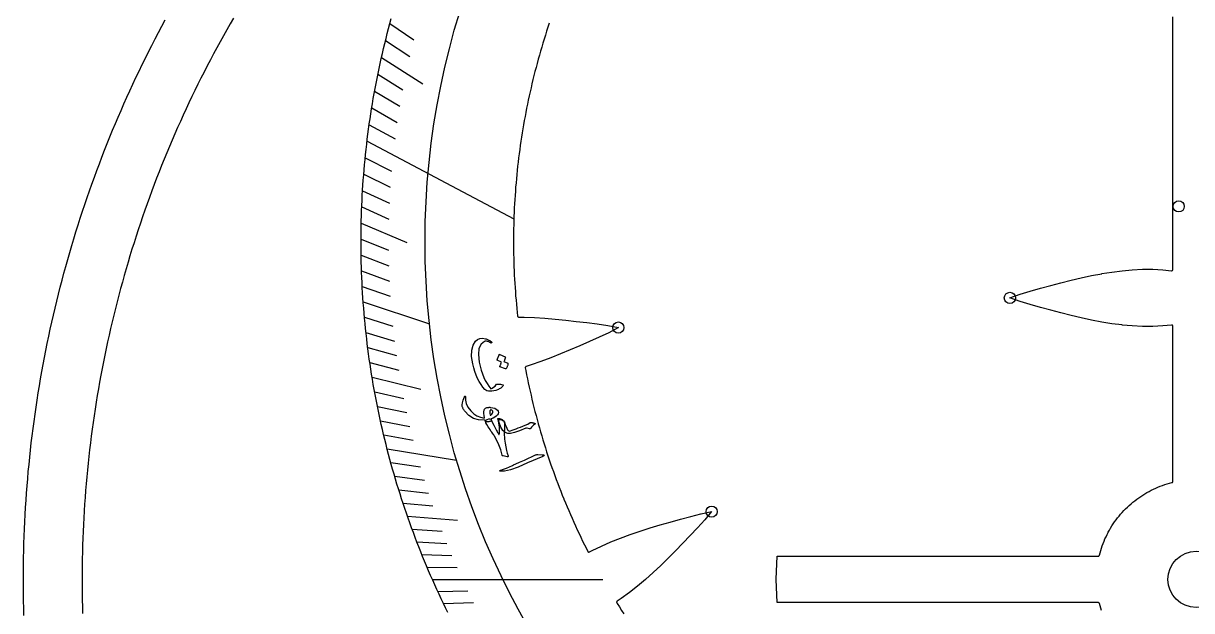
# Model space of a CAD drawing. Header units: millimetres. Extents: x -252 to 252, y -252 to 252.
# Drawn here: x -252.2 to -1, y -6.7 to 119.5 of the extents above; entities that cross this region are included whole.
import ezdxf

# ---------------------------------------------------------------- set-up
doc = ezdxf.new("R2010")
doc.units = ezdxf.units.MM
for name, color, linetype in [('CUT_INNER', 6, 'Continuous'), ('CUT_OUTER', 1, 'Continuous'), ('ENGRAVE', 7, 'Continuous'), ('ENGRAVE_FINE', 8, 'Continuous'), ('TEXT', 5, 'Continuous')]:
    doc.layers.add(name, color=color, linetype=linetype)

msp = doc.modelspace()

# ---------------------------------------------------------------- linework, layer by layer
at = {"layer": 'CUT_INNER'}
for points in [[(-206.9996, 120.6421), (-207.7352, 119.371), (-207.736, 119.3697), (-208.4638, 118.0941), (-208.4645, 118.0928), (-209.1844, 116.8128), (-209.1852, 116.8115), (-209.8973, 115.5271), (-209.898, 115.5257), (-210.6022, 114.237), (-210.6029, 114.2357), (-211.2992, 112.9426), (-211.2999, 112.9413), (-211.9882, 111.644), (-211.9889, 111.6426), (-212.6692, 110.3411), (-212.6699, 110.3398), (-213.3423, 109.0342), (-213.343, 109.0328), (-214.0073, 107.7231), (-214.008, 107.7217), (-214.6642, 106.4079), (-214.6649, 106.4065), (-215.3131, 105.0888), (-215.3137, 105.0874), (-215.9538, 103.7656), (-215.9545, 103.7643), (-216.5865, 102.4386), (-216.5871, 102.4372), (-217.2109, 101.1077), (-217.2116, 101.1063), (-217.8272, 99.7731), (-217.8279, 99.7717), (-218.4353, 98.4346), (-218.436, 98.4332), (-219.0352, 97.0925), (-219.0358, 97.0911), (-219.6268, 95.7467), (-219.6274, 95.7453), (-220.2102, 94.3973), (-220.2108, 94.3958), (-220.7852, 93.0443), (-220.7858, 93.0429), (-221.352, 91.6878), (-221.3526, 91.6864), (-221.9104, 90.3279), (-221.911, 90.3265), (-222.4605, 88.9646), (-222.4611, 88.9632), (-223.0022, 87.5979), (-223.0027, 87.5965), (-223.5355, 86.228), (-223.536, 86.2265), (-224.0603, 84.8548), (-224.0609, 84.8533), (-224.5768, 83.4783), (-224.5773, 83.4769), (-225.0848, 82.0988), (-225.0853, 82.0974), (-225.5843, 80.7162), (-225.5848, 80.7147), (-226.0753, 79.3305), (-226.0758, 79.329), (-226.5578, 77.9418), (-226.5583, 77.9404), (-227.0318, 76.5502), (-227.0323, 76.5488), (-227.4972, 75.1557), (-227.4977, 75.1543), (-227.9541, 73.7584), (-227.9546, 73.757), (-228.4024, 72.3583), (-228.4028, 72.3569), (-228.842, 70.9555), (-228.8425, 70.9541), (-229.2731, 69.55), (-229.2736, 69.5486), (-229.6955, 68.1419), (-229.696, 68.1405), (-230.1093, 66.7313), (-230.1098, 66.7298), (-230.5145, 65.3181), (-230.5149, 65.3166), (-230.9109, 63.9024), (-230.9113, 63.901), (-231.2987, 62.4844), (-231.2991, 62.4829), (-231.6777, 61.064), (-231.6781, 61.0625), (-232.048, 59.6413), (-232.0484, 59.6398), (-232.4096, 58.2164), (-232.41, 58.2149), (-232.7624, 56.7892), (-232.7628, 56.7877), (-233.1065, 55.36), (-233.1069, 55.3585), (-233.4418, 53.9286), (-233.4421, 53.9271), (-233.7683, 52.4952), (-233.7686, 52.4937), (-234.086, 51.0599), (-234.0863, 51.0584), (-234.3949, 49.6226), (-234.3952, 49.6211), (-234.695, 48.1834), (-234.6953, 48.1819), (-234.9862, 46.7424), (-234.9865, 46.7409), (-235.2686, 45.2997), (-235.2689, 45.2982), (-235.5421, 43.8553), (-235.5424, 43.8538), (-235.8068, 42.4092), (-235.807, 42.4077), (-236.0625, 40.9615), (-236.0628, 40.96), (-236.3094, 39.5123), (-236.3097, 39.5108), (-236.5474, 38.0616), (-236.5477, 38.0601), (-236.7765, 36.6094), (-236.7767, 36.6079), (-236.9967, 35.1559), (-236.9969, 35.1544), (-237.2079, 33.7011), (-237.2082, 33.6995), (-237.4103, 32.245), (-237.4105, 32.2434), (-237.6036, 30.7876), (-237.6038, 30.7861), (-237.7881, 29.3291), (-237.7883, 29.3276), (-237.9636, 27.8695), (-237.9637, 27.868), (-238.1301, 26.4089), (-238.1303, 26.4074), (-238.2876, 24.9473), (-238.2878, 24.9457), (-238.4362, 23.4847), (-238.4364, 23.4832), (-238.5758, 22.0212), (-238.576, 22.0197), (-238.7065, 20.5569), (-238.7066, 20.5554), (-238.8281, 19.0919), (-238.8282, 19.0904), (-238.9408, 17.6261), (-238.9409, 17.6246), (-239.0444, 16.1597), (-239.0445, 16.1581), (-239.1391, 14.6926), (-239.1392, 14.6911), (-239.2247, 13.225), (-239.2248, 13.2235), (-239.3014, 11.7569), (-239.3014, 11.7554), (-239.369, 10.2883), (-239.3691, 10.2868), (-239.4276, 8.8194), (-239.4277, 8.8179), (-239.4772, 7.3501), (-239.4773, 7.3486), (-239.5178, 5.8806), (-239.5179, 5.8791), (-239.5494, 4.4108), (-239.5494, 4.4093), (-239.5719, 2.9409), (-239.572, 2.9394), (-239.5855, 1.4709), (-239.5855, 1.4693), (-239.59, 0.0008), (-239.59, -0.0008), (-239.5855, -1.4693), (-239.5855, -1.4709), (-239.572, -2.9394), (-239.5719, -2.9409), (-239.5494, -4.4093), (-239.5494, -4.4108), (-239.5179, -5.8791), (-239.5178, -5.8806), (-239.4773, -7.3486)], [(-20.3555, -6.7229), (-20.5135, -6.2243), (-20.5144, -6.2214), (-20.66, -5.719), (-20.6609, -5.716), (-20.7942, -5.2102), (-20.7949, -5.2073), (-20.7985, -5.1922), (-20.8051, -5.1693), (-20.8139, -5.1471), (-20.8247, -5.1258), (-20.8376, -5.1057), (-20.8523, -5.0869), (-20.8687, -5.0695), (-20.8867, -5.0539), (-20.9061, -5.04), (-20.9268, -5.028), (-20.9485, -5.018), (-20.971, -5.0102), (-20.9942, -5.0046), (-21.0179, -5.0011), (-21.0417, -5), (-90.0861, -5), (-90.0918, -4.9997), (-90.0923, -4.9941), (-90.3374, -0.0061), (-90.3374, 0.0061), (-90.0923, 4.9941), (-90.0918, 4.9997), (-90.0861, 5), (-21.0417, 5), (-21.0179, 5.0011), (-20.9942, 5.0046), (-20.971, 5.0102), (-20.9485, 5.018), (-20.9268, 5.028), (-20.9061, 5.04), (-20.8867, 5.0539), (-20.8687, 5.0695), (-20.8523, 5.0869), (-20.8376, 5.1057), (-20.8247, 5.1258), (-20.8139, 5.1471), (-20.8051, 5.1693), (-20.7985, 5.1922), (-20.7949, 5.2073), (-20.7942, 5.2102), (-20.6609, 5.716), (-20.66, 5.719), (-20.5144, 6.2214), (-20.5135, 6.2243), (-20.3555, 6.7229), (-20.3545, 6.7258), (-20.1844, 7.2205), (-20.1833, 7.2233), (-20.0011, 7.7136), (-20, 7.7165), (-19.8058, 8.2022), (-19.8046, 8.205), (-19.5985, 8.6857), (-19.5973, 8.6886), (-19.3795, 9.1641), (-19.3781, 9.1669), (-19.1487, 9.6369), (-19.1473, 9.6397), (-18.9065, 10.104), (-18.905, 10.1067), (-18.6528, 10.5649), (-18.6513, 10.5676), (-18.3879, 11.0195), (-18.3863, 11.0221), (-18.1119, 11.4674), (-18.1103, 11.47), (-17.8251, 11.9085), (-17.8233, 11.911), (-17.5274, 12.3423), (-17.5257, 12.3448), (-17.2193, 12.7688), (-17.2174, 12.7712), (-16.9007, 13.1875), (-16.8988, 13.1899), (-16.572, 13.5983), (-16.57, 13.6007), (-16.2333, 14.0009), (-16.2313, 14.0032), (-15.8848, 14.3951), (-15.8827, 14.3973), (-15.5267, 14.7806), (-15.5246, 14.7828), (-15.1593, 15.1572), (-15.1572, 15.1593), (-14.7828, 15.5246), (-14.7806, 15.5267), (-14.3973, 15.8827), (-14.3951, 15.8848), (-14.0032, 16.2313), (-14.0009, 16.2333), (-13.6007, 16.57), (-13.5983, 16.572), (-13.1899, 16.8988), (-13.1875, 16.9007), (-12.7712, 17.2174), (-12.7688, 17.2193), (-12.3448, 17.5257), (-12.3423, 17.5274), (-11.911, 17.8233), (-11.9085, 17.8251), (-11.47, 18.1103), (-11.4674, 18.1119), (-11.0221, 18.3863), (-11.0195, 18.3879), (-10.5676, 18.6513), (-10.5649, 18.6528), (-10.1067, 18.905), (-10.104, 18.9065), (-9.6397, 19.1473), (-9.6369, 19.1487), (-9.1669, 19.3781), (-9.1641, 19.3795), (-8.6886, 19.5973), (-8.6857, 19.5985), (-8.205, 19.8046), (-8.2022, 19.8058), (-7.7165, 20), (-7.7136, 20.0011), (-7.2233, 20.1833), (-7.2205, 20.1844), (-6.7258, 20.3545), (-6.7229, 20.3555), (-6.2243, 20.5135), (-6.2214, 20.5144), (-5.719, 20.66), (-5.716, 20.6609), (-5.2102, 20.7942), (-5.2073, 20.7949), (-5.1922, 20.7985), (-5.1693, 20.8051), (-5.1471, 20.8139), (-5.1258, 20.8247), (-5.1057, 20.8376), (-5.0869, 20.8523), (-5.0695, 20.8687), (-5.0539, 20.8867), (-5.04, 20.9061), (-5.028, 20.9268), (-5.018, 20.9485), (-5.0102, 20.971), (-5.0046, 20.9942), (-5.0011, 21.0179), (-5, 21.0417), (-5, 54.4139), (-5.0012, 54.4385), (-5.0048, 54.4628), (-5.0108, 54.4866), (-5.0191, 54.5097), (-5.0296, 54.532), (-5.0423, 54.553), (-5.0569, 54.5727), (-5.0734, 54.5909), (-5.0917, 54.6074), (-5.1114, 54.622), (-5.1325, 54.6346), (-5.1547, 54.6451), (-5.1779, 54.6533), (-5.2017, 54.6592), (-5.226, 54.6628), (-5.2506, 54.6639), (-5.2751, 54.6627), (-7.1476, 54.4735), (-7.1541, 54.473), (-9.3408, 54.3667), (-9.347, 54.3666), (-11.5341, 54.3683), (-11.5398, 54.3684), (-13.7274, 54.4708), (-13.7326, 54.4712), (-15.9207, 54.6664), (-15.9254, 54.6669), (-18.114, 54.9461), (-18.1182, 54.9467), (-20.3074, 55.3008), (-20.3109, 55.3014), (-22.5007, 55.7204), (-22.5037, 55.721), (-24.694, 56.1951), (-24.6964, 56.1956), (-26.8874, 56.7147), (-26.8892, 56.7152), (-29.0806, 57.2697), (-29.082, 57.27), (-31.2734, 57.851), (-33.4666, 58.4519), (-35.6598, 59.0693), (-35.6611, 59.0697), (-37.8499, 59.711), (-37.857, 59.7133), (-40.0405, 60.498), (-40.0457, 60.5002), (-40.0405, 60.5023), (-37.857, 61.287), (-37.8499, 61.2893), (-35.6611, 61.9306), (-35.6598, 61.931), (-33.4682, 62.548), (-31.2754, 63.1488), (-29.082, 63.7303), (-29.0806, 63.7306), (-26.8892, 64.2851), (-26.8874, 64.2856), (-24.6964, 64.8047), (-24.694, 64.8052), (-22.5037, 65.2793), (-22.5007, 65.2799), (-20.3109, 65.6989), (-20.3074, 65.6995), (-18.1182, 66.0536), (-18.114, 66.0542), (-15.9254, 66.3334), (-15.9207, 66.3339), (-13.7326, 66.5291), (-13.7274, 66.5295), (-11.5398, 66.6319), (-11.5341, 66.632), (-9.347, 66.6337), (-9.3408, 66.6336), (-7.1541, 66.5273), (-7.1476, 66.5268), (-5.2751, 66.3376), (-5.2506, 66.3364), (-5.226, 66.3375), (-5.2017, 66.3411), (-5.1779, 66.347), (-5.1547, 66.3552), (-5.1325, 66.3657), (-5.1114, 66.3783), (-5.0917, 66.3929), (-5.0734, 66.4094), (-5.0569, 66.4276), (-5.0423, 66.4473), (-5.0296, 66.4684), (-5.0191, 66.4906), (-5.0108, 66.5137), (-5.0048, 66.5375), (-5.0012, 66.5618), (-5, 66.5864), (-5, 120.9072)], [(-160.9024, -7.1443), (-161.3887, -6.1556), (-161.869, -5.1638), (-162.3432, -4.1691), (-162.8113, -3.1716), (-163.2732, -2.1712), (-163.729, -1.1679), (-164.1787, -0.1619), (-164.6221, 0.8468), (-165.0594, 1.8583), (-165.4904, 2.8724), (-165.9152, 3.8891), (-166.3338, 4.9085), (-166.7461, 5.9304), (-167.1521, 6.9547), (-167.5519, 7.9816), (-167.9453, 9.0109), (-168.3324, 10.0426), (-168.7132, 11.0766), (-169.0876, 12.113), (-169.4556, 13.1516), (-169.8173, 14.1925), (-170.1726, 15.2356), (-170.5214, 16.2808), (-170.8639, 17.3282), (-171.1999, 18.3776), (-171.5294, 19.4291), (-171.8526, 20.4826), (-172.1692, 21.5381), (-172.4794, 22.5954), (-172.783, 23.6547), (-173.0802, 24.7158), (-173.3708, 25.7787), (-173.6549, 26.8434), (-173.9325, 27.9097), (-174.2035, 28.9778), (-174.468, 30.0475), (-174.7259, 31.1188), (-174.9772, 32.1917), (-175.222, 33.2661), (-175.4601, 34.342), (-175.6916, 35.4193), (-175.9165, 36.4981), (-176.1348, 37.5781), (-176.3465, 38.6595), (-176.5515, 39.7422), (-176.7499, 40.8261), (-176.9416, 41.9113), (-177.1267, 42.9975), (-177.3051, 44.0849), (-177.4768, 45.1734), (-177.6418, 46.2629), (-177.8002, 47.3534), (-177.9518, 48.4448), (-178.0968, 49.5371), (-178.235, 50.6304), (-178.3666, 51.7244), (-178.4914, 52.8192), (-178.6095, 53.9148), (-178.7208, 55.0111), (-178.8255, 56.108), (-178.9234, 57.2056), (-179.0146, 58.3037), (-179.099, 59.4024), (-179.1767, 60.5016), (-179.2477, 61.6012), (-179.3119, 62.7013), (-179.3693, 63.8017), (-179.42, 64.9025), (-179.464, 66.0035), (-179.5011, 67.1048), (-179.5316, 68.2063), (-179.5552, 69.308), (-179.5721, 70.4098), (-179.5823, 71.5116), (-179.5857, 72.6136), (-179.5823, 73.7155), (-179.5722, 74.8173), (-179.5553, 75.9191), (-179.5316, 77.0208), (-179.5012, 78.1223), (-179.464, 79.2236), (-179.4201, 80.3247), (-179.3694, 81.4254), (-179.312, 82.5258), (-179.2478, 83.6259), (-179.1768, 84.7255), (-179.0991, 85.8247), (-179.0147, 86.9234), (-178.9235, 88.0215), (-178.8256, 89.1191), (-178.721, 90.216), (-178.6096, 91.3123), (-178.4915, 92.4079), (-178.3667, 93.5027), (-178.2352, 94.5968), (-178.097, 95.69), (-177.952, 96.7823), (-177.8004, 97.8738), (-177.642, 98.9643), (-177.477, 100.0537), (-177.3053, 101.1422), (-177.1269, 102.2296), (-176.9419, 103.3159), (-176.7502, 104.401), (-176.5518, 105.4849), (-176.3468, 106.5676), (-176.1351, 107.649), (-175.9169, 108.7291), (-175.6919, 109.8078), (-175.4604, 110.8851), (-175.2223, 111.961), (-174.9776, 113.0354), (-174.7263, 114.1083), (-174.4684, 115.1796), (-174.2039, 116.2493), (-173.9329, 117.3174), (-173.6553, 118.3838), (-173.3712, 119.4485), (-173.0806, 120.5114)], [(-139.1055, 119.5164), (-139.3902, 118.6634), (-139.3907, 118.662), (-139.6701, 117.8073), (-139.6706, 117.8058), (-139.9448, 116.9494), (-139.9453, 116.948), (-140.2142, 116.0899), (-140.2146, 116.0884), (-140.4783, 115.2288), (-140.4788, 115.2273), (-140.7371, 114.366), (-140.7376, 114.3645), (-140.9907, 113.5017), (-140.9911, 113.5002), (-141.2389, 112.6358), (-141.2393, 112.6343), (-141.4818, 111.7684), (-141.4822, 111.7669), (-141.7194, 110.8996), (-141.7198, 110.8981), (-141.9516, 110.0293), (-141.952, 110.0278), (-142.1785, 109.1576), (-142.1789, 109.1561), (-142.4001, 108.2845), (-142.4005, 108.283), (-142.6163, 107.4101), (-142.6166, 107.4086), (-142.8271, 106.5343), (-142.8274, 106.5328), (-143.0325, 105.6573), (-143.0329, 105.6558), (-143.2326, 104.7791), (-143.2329, 104.7776), (-143.4273, 103.8996), (-143.4276, 103.8981), (-143.6165, 103.019), (-143.6168, 103.0175), (-143.8004, 102.1372), (-143.8007, 102.1357), (-143.9788, 101.2543), (-143.9791, 101.2528), (-144.1518, 100.3703), (-144.1521, 100.3688), (-144.3194, 99.4853), (-144.3197, 99.4838), (-144.4816, 98.5992), (-144.4819, 98.5977), (-144.6383, 97.7122), (-144.6386, 97.7107), (-144.7896, 96.8243), (-144.7898, 96.8228), (-144.9354, 95.9354), (-144.9357, 95.9339), (-145.0758, 95.0457), (-145.076, 95.0441), (-145.2107, 94.1551), (-145.2109, 94.1535), (-145.3401, 93.2637), (-145.3403, 93.2621), (-145.4641, 92.3715), (-145.4643, 92.37), (-145.5826, 91.4786), (-145.5828, 91.477), (-145.6956, 90.5849), (-145.6958, 90.5834), (-145.8031, 89.6906), (-145.8033, 89.6891), (-145.9051, 88.7957), (-145.9053, 88.7941), (-146.0017, 87.9001), (-146.0018, 87.8986), (-146.0927, 87.004), (-146.0929, 87.0024), (-146.1783, 86.1073), (-146.1784, 86.1058), (-146.2583, 85.2101), (-146.2584, 85.2086), (-146.3328, 84.3124), (-146.333, 84.3109), (-146.4019, 83.4143), (-146.402, 83.4128), (-146.4654, 82.5158), (-146.4655, 82.5143), (-146.5234, 81.6169), (-146.5235, 81.6154), (-146.5759, 80.7177), (-146.5759, 80.7162), (-146.6228, 79.8182), (-146.6229, 79.8167), (-146.6643, 78.9184), (-146.6643, 78.9169), (-146.7002, 78.0184), (-146.7002, 78.0168), (-146.7306, 77.1181), (-146.7306, 77.1166), (-146.7554, 76.2177), (-146.7555, 76.2162), (-146.7748, 75.3172), (-146.7748, 75.3157), (-146.7886, 74.4165), (-146.7886, 74.415), (-146.7969, 73.5158), (-146.7969, 73.5143), (-146.7997, 72.6151), (-146.7997, 72.6136), (-146.7969, 71.7143), (-146.7969, 71.7128), (-146.7886, 70.8136), (-146.7886, 70.8121), (-146.7748, 69.913), (-146.7748, 69.9115), (-146.7555, 69.0124), (-146.7554, 69.0109), (-146.7306, 68.112), (-146.7306, 68.1105), (-146.7002, 67.2118), (-146.7002, 67.2103), (-146.6643, 66.3118), (-146.6643, 66.3102), (-146.6229, 65.412), (-146.6228, 65.4104), (-146.5759, 64.5124), (-146.5759, 64.5109), (-146.5235, 63.6132), (-146.5234, 63.6117), (-146.4655, 62.7143), (-146.4654, 62.7128), (-146.402, 61.8158), (-146.4019, 61.8143), (-146.333, 60.9177), (-146.3328, 60.9162), (-146.2584, 60.0201), (-146.2583, 60.0185), (-146.1784, 59.1229), (-146.1783, 59.1214), (-146.0929, 58.2262), (-146.0927, 58.2247), (-146.0018, 57.3301), (-146.0017, 57.3285), (-145.9234, 56.6027), (-145.9197, 56.5788), (-145.9137, 56.5554), (-145.9054, 56.5327), (-145.895, 56.5109), (-145.8825, 56.4902), (-145.8681, 56.4708), (-145.8519, 56.4529), (-145.834, 56.4366), (-145.8146, 56.4222), (-145.794, 56.4097), (-145.7722, 56.3992), (-145.7495, 56.3909), (-145.7261, 56.3848), (-145.7023, 56.381), (-145.6781, 56.3795), (-144.5324, 56.3645), (-144.5288, 56.3644), (-142.3012, 56.2712), (-142.2982, 56.2711), (-140.0619, 56.1235), (-140.0595, 56.1234), (-137.8161, 55.9313), (-137.8142, 55.9312), (-135.5652, 55.7042), (-135.5637, 55.7041), (-133.3109, 55.451), (-131.0532, 55.1784), (-128.7931, 54.8894), (-128.7918, 54.8893), (-126.5326, 54.5761), (-126.5252, 54.5748), (-124.2497, 54.1189), (-124.2447, 54.1177), (-124.2495, 54.1147), (-126.2943, 53.0182), (-126.301, 53.0148), (-128.372, 52.0593), (-128.3732, 52.0587), (-130.4505, 51.1269), (-132.5315, 50.2108), (-134.6158, 49.3138), (-134.6171, 49.3132), (-136.7035, 48.4432), (-136.7052, 48.4424), (-138.7963, 47.6075), (-138.7986, 47.6066), (-140.8957, 46.8163), (-140.8985, 46.8152), (-143.0031, 46.0794), (-143.0065, 46.0783), (-144.0936, 45.733), (-144.1162, 45.7246), (-144.138, 45.714), (-144.1586, 45.7014), (-144.1779, 45.6868), (-144.1957, 45.6705), (-144.2118, 45.6525), (-144.2261, 45.633), (-144.2385, 45.6123), (-144.2488, 45.5904), (-144.257, 45.5677), (-144.2629, 45.5443), (-144.2666, 45.5204), (-144.2679, 45.4963), (-144.2669, 45.4721), (-144.2635, 45.4482), (-144.1521, 44.8599), (-144.1518, 44.8583), (-143.9791, 43.9759), (-143.9788, 43.9744), (-143.8007, 43.093), (-143.8004, 43.0915), (-143.6168, 42.2112), (-143.6165, 42.2097), (-143.4276, 41.3305), (-143.4273, 41.329), (-143.2329, 40.4511), (-143.2326, 40.4496), (-143.0329, 39.5728), (-143.0325, 39.5713), (-142.8274, 38.6958), (-142.8271, 38.6943), (-142.6166, 37.8201), (-142.6163, 37.8186), (-142.4005, 36.9457), (-142.4001, 36.9442), (-142.1789, 36.0726), (-142.1785, 36.0711), (-141.952, 35.2009), (-141.9516, 35.1994), (-141.7198, 34.3306), (-141.7194, 34.3291), (-141.4822, 33.4617), (-141.4818, 33.4602), (-141.2393, 32.5943), (-141.2389, 32.5929), (-140.9911, 31.7285), (-140.9907, 31.727), (-140.7376, 30.8641), (-140.7371, 30.8626), (-140.4788, 30.0014), (-140.4783, 29.9999), (-140.2146, 29.1402), (-140.2142, 29.1387), (-139.9453, 28.2807), (-139.9448, 28.2792), (-139.6706, 27.4228), (-139.6701, 27.4214), (-139.3907, 26.5667), (-139.3902, 26.5652), (-139.1055, 25.7123), (-139.105, 25.7108), (-138.8151, 24.8596), (-138.8146, 24.8581), (-138.5195, 24.0087), (-138.519, 24.0073), (-138.2186, 23.1597), (-138.2181, 23.1583), (-137.9126, 22.3126), (-137.912, 22.3111), (-137.6013, 21.4673), (-137.6008, 21.4659), (-137.2849, 20.6239), (-137.2844, 20.6225), (-136.9633, 19.7826), (-136.9628, 19.7811), (-136.6366, 18.9432), (-136.636, 18.9417), (-136.3047, 18.1058), (-136.3041, 18.1044), (-135.9677, 17.2705), (-135.9671, 17.269), (-135.6255, 16.4372), (-135.6249, 16.4358), (-135.2783, 15.6061), (-135.2777, 15.6047), (-134.9259, 14.7771), (-134.9253, 14.7757), (-134.5685, 13.9503), (-134.5679, 13.9489), (-134.206, 13.1257), (-134.2054, 13.1243), (-133.8385, 12.3034), (-133.8378, 12.302), (-133.4659, 11.4833), (-133.4652, 11.4819), (-133.0883, 10.6655), (-133.0876, 10.6641), (-132.7057, 9.8501), (-132.705, 9.8487), (-132.3181, 9.037), (-132.3174, 9.0356), (-131.9255, 8.2263), (-131.9248, 8.2249), (-131.5279, 7.418), (-131.5272, 7.4166), (-131.1254, 6.6122), (-131.1247, 6.6108), (-130.8087, 5.9878), (-130.7963, 5.9661), (-130.7819, 5.9459), (-130.7655, 5.9271), (-130.7473, 5.9101), (-130.7275, 5.895), (-130.7063, 5.8819), (-130.6839, 5.871), (-130.6606, 5.8623), (-130.6365, 5.8561), (-130.6119, 5.8522), (-130.587, 5.8509), (-130.5621, 5.852), (-130.5375, 5.8555), (-130.5133, 5.8616), (-130.4898, 5.87), (-130.4674, 5.8806), (-129.8625, 6.2057), (-129.8578, 6.2081), (-127.8807, 7.1656), (-127.8764, 7.1676), (-125.8556, 8.0532), (-125.8518, 8.0548), (-123.792, 8.8767), (-123.7887, 8.8779), (-121.695, 9.6443), (-121.6921, 9.6453), (-119.5697, 10.3648), (-119.5673, 10.3655), (-117.4212, 11.0466), (-117.4194, 11.0472), (-115.2547, 11.6982), (-115.2534, 11.6986), (-113.0751, 12.3269), (-110.885, 12.939), (-108.6864, 13.537), (-108.6851, 13.5373), (-106.478, 14.1125), (-106.4707, 14.1142), (-104.1944, 14.5637), (-104.1888, 14.5645), (-104.1919, 14.5604), (-105.6616, 12.7644), (-105.6666, 12.7588), (-107.2143, 11.0834), (-107.2152, 11.0824), (-108.7777, 9.4266), (-110.3498, 7.7838), (-111.9321, 6.1575), (-111.9331, 6.1565), (-113.5277, 4.5542), (-113.5291, 4.5529), (-115.1414, 2.9813), (-115.1432, 2.9796), (-116.7782, 1.4469), (-116.7804, 1.4449), (-118.4433, -0.0403), (-118.446, -0.0427), (-120.1417, -1.4718), (-120.1449, -1.4745), (-121.8786, -2.8392), (-121.8824, -2.842), (-123.6588, -4.1343), (-123.6631, -4.1373), (-124.5061, -4.6978), (-124.5254, -4.712), (-124.5433, -4.7281), (-124.5596, -4.7458), (-124.5741, -4.7649), (-124.5867, -4.7854), (-124.5972, -4.807), (-124.6057, -4.8295), (-124.6119, -4.8528), (-124.6159, -4.8765), (-124.6176, -4.9005), (-124.6169, -4.9245), (-124.614, -4.9483), (-124.6088, -4.9718), (-124.6014, -4.9947), (-124.5918, -5.0167), (-124.5801, -5.0377), (-124.5042, -5.16), (-124.5034, -5.1613), (-124.0246, -5.9225), (-124.0238, -5.9238), (-123.5404, -6.682), (-123.5396, -6.6833), (-123.0515, -7.4386)]]:
    msp.add_lwpolyline(points, dxfattribs=at)
msp.add_circle((0, 0), 6.05, dxfattribs=at)
at = {"layer": 'CUT_OUTER'}
msp.add_lwpolyline([(-252.0813, -7.737), (-252.124, -6.1901), (-252.1573, -4.6429), (-252.181, -3.0956), (-252.1952, -1.5482), (-252.2, -0.0008), (-252.1953, 1.5467), (-252.181, 3.0941), (-252.1573, 4.6414), (-252.1241, 6.1885), (-252.0813, 7.7354), (-252.0291, 9.282), (-251.9674, 10.8283), (-251.8962, 12.3741), (-251.8156, 13.9195), (-251.7254, 15.4643), (-251.6258, 17.0086), (-251.5167, 18.5522), (-251.3981, 20.0951), (-251.2701, 21.6373), (-251.1326, 23.1787), (-250.9857, 24.7192), (-250.8293, 26.2587), (-250.6634, 27.7973), (-250.4881, 29.3348), (-250.3034, 30.8712), (-250.1093, 32.4065), (-249.9057, 33.9405), (-249.6928, 35.4732), (-249.4704, 37.0047), (-249.2387, 38.5347), (-248.9975, 40.0633), (-248.747, 41.5903), (-248.4872, 43.1158), (-248.2179, 44.6397), (-247.9393, 46.1619), (-247.6514, 47.6824), (-247.3542, 49.201), (-247.0476, 50.7178), (-246.7318, 52.2327), (-246.4067, 53.7457), (-246.0722, 55.2566), (-245.7286, 56.7654), (-245.3756, 58.2721), (-245.0135, 59.7766), (-244.6421, 61.2789), (-244.2615, 62.7788), (-243.8717, 64.2764), (-243.4727, 65.7715), (-243.0645, 67.2642), (-242.6472, 68.7544), (-242.2208, 70.2419), (-241.7852, 71.7268), (-241.3406, 73.2091), (-240.8868, 74.6885), (-240.424, 76.1652), (-239.9521, 77.6389), (-239.4712, 79.1098), (-238.9813, 80.5777), (-238.4824, 82.0425), (-237.9745, 83.5043), (-237.4577, 84.9629), (-236.9319, 86.4183), (-236.3972, 87.8705), (-235.8536, 89.3193), (-235.3011, 90.7648), (-234.7397, 92.2069), (-234.1695, 93.6455), (-233.5905, 95.0806), (-233.0027, 96.5121), (-232.4061, 97.9399), (-231.8008, 99.3641), (-231.1868, 100.7845), (-230.564, 102.2012), (-229.9326, 103.6139), (-229.2925, 105.0228), (-228.6438, 106.4278), (-227.9864, 107.8287), (-227.3205, 109.2256), (-226.646, 110.6183), (-225.963, 112.0069), (-225.2715, 113.3913), (-224.5715, 114.7714), (-223.8631, 116.1472), (-223.1462, 117.5186), (-222.4209, 118.8856), (-221.6872, 120.2481)], dxfattribs=at)
at = {"layer": 'ENGRAVE'}
for points in [[(-178.2902, 94.1459), (-146.7192, 77.4749)], [(-179.1154, 59.6257), (-164.8647, 54.8818)], [(-173.9701, 28.0561), (-159.0244, 25.6459)], [(-164.2503, 0), (-127.5825, 0)]]:
    msp.add_lwpolyline(points, dxfattribs=at)
for centre, radius in [((0, 72.6143), 165.8156), ((-3.7368, 80.1562), 1.2), ((-40.0465, 60.5002), 1.2), ((-124.2439, 54.1177), 1.2), ((-104.1881, 14.5649), 1.2)]:
    msp.add_circle(centre, radius, dxfattribs=at)
at = {"layer": 'ENGRAVE_FINE'}
for points in [[(-173.3621, 119.4822), (-168.198, 115.923)], [(-174.3088, 115.8284), (-169.0773, 112.352)], [(-175.1723, 112.1829), (-166.3293, 106.5198)], [(-175.954, 108.5478), (-170.5924, 105.2402)], [(-176.6552, 104.9248), (-171.231, 101.7031)], [(-177.2773, 101.3158), (-171.7922, 98.1809)], [(-177.8218, 97.7222), (-172.2774, 94.6753)], [(-178.6839, 90.5883), (-173.0261, 87.7199)], [(-179.0045, 87.0508), (-173.2925, 84.273)], [(-179.2533, 83.5349), (-173.4889, 80.8485)], [(-179.432, 80.0417), (-173.6169, 77.4477)], [(-179.5421, 76.5726), (-169.7497, 72.3963)], [(-179.5849, 73.1287), (-173.6739, 70.7216)], [(-179.5622, 69.711), (-173.6059, 67.3986)], [(-179.4754, 66.3207), (-173.4756, 64.1036)], [(-179.3259, 62.9586), (-173.2845, 60.8375)], [(-178.8452, 56.3227), (-172.726, 54.3957)], [(-178.5169, 53.0506), (-172.3617, 51.2214)], [(-178.1319, 49.8099), (-171.9425, 48.0792)], [(-177.6917, 46.6013), (-171.47, 44.9696)], [(-177.1977, 43.4255), (-166.7546, 40.8662)], [(-176.6514, 40.2831), (-170.3709, 38.8509)], [(-176.0541, 37.1745), (-169.747, 35.8427)], [(-175.4072, 34.1002), (-169.0755, 32.8693)], [(-174.7121, 31.0606), (-168.3577, 29.9309)], [(-173.1825, 25.0871), (-166.7887, 24.1609)], [(-172.3507, 22.1539), (-165.9401, 21.3299)], [(-171.4759, 19.2567), (-165.0504, 18.5351)], [(-170.5593, 16.3957), (-164.121, 15.7768)], [(-169.6023, 13.5712), (-158.8282, 12.7091)], [(-168.6059, 10.7833), (-162.1477, 10.3702)], [(-167.5713, 8.0321), (-161.1062, 7.7222)], [(-166.4998, 5.3178), (-160.0298, 5.1112)], [(-165.3925, 2.6404), (-158.9194, 2.5371)], [(-163.0746, -2.6034), (-156.6015, -2.5001)], [(-161.8661, -5.1698), (-155.3961, -4.9632)]]:
    msp.add_lwpolyline(points, dxfattribs=at)
at = {"layer": 'TEXT'}
for points in [[(-149.0557, 41.5533), (-149.156, 41.4344), (-149.2703, 41.3207), (-149.3986, 41.2121), (-149.5409, 41.1085), (-149.6964, 41.0103), (-149.8641, 40.9176), (-150.0441, 40.8305), (-150.2364, 40.7488), (-150.6285, 40.6122), (-151.0252, 40.515), (-151.4266, 40.4575), (-151.8328, 40.4399), (-152.2037, 40.4656), (-152.513, 40.5346), (-152.7609, 40.6468), (-152.9472, 40.8022), (-153.3792, 41.3302), (-153.7828, 41.9038), (-154.1575, 42.5229), (-154.5028, 43.1873), (-154.8162, 43.8972), (-155.0955, 44.6524), (-155.3399, 45.4527), (-155.5487, 46.2976), (-155.7958, 47.9062), (-155.7787, 49.2592), (-155.5041, 50.3513), (-154.9775, 51.1799), (-154.5256, 51.5503), (-154.0132, 51.7615), (-153.441, 51.8152), (-152.809, 51.7132), (-152.6697, 51.6689), (-152.5264, 51.6154), (-152.3789, 51.5525), (-152.2274, 51.4803), (-152.0718, 51.3989), (-151.9121, 51.3083), (-151.7483, 51.2085), (-151.5803, 51.0996), (-151.5319, 51.0621), (-151.4994, 51.0205), (-151.4828, 50.9749), (-151.4821, 50.9253), (-151.49, 50.8906), (-151.5094, 50.8598), (-151.5404, 50.8327), (-151.5828, 50.8094), (-151.6239, 50.7953), (-151.6649, 50.794), (-151.706, 50.8053), (-151.747, 50.8293), (-151.9108, 50.9301), (-152.0782, 51.018), (-152.2492, 51.0928), (-152.4237, 51.1546), (-152.5873, 51.1908), (-152.7418, 51.201), (-152.887, 51.1852), (-153.0232, 51.1433), (-153.7724, 50.579), (-154.2186, 49.6481), (-154.3552, 48.3514), (-154.1729, 46.6938), (-153.984, 45.7971), (-153.7573, 44.9513), (-153.4937, 44.1569), (-153.1939, 43.4143), (-152.8586, 42.723), (-152.4881, 42.0825), (-152.0832, 41.4929), (-151.6444, 40.9546), (-151.3635, 41.0742), (-151.066, 41.2746), (-150.7516, 41.5552), (-150.4198, 41.9154), (-150.3843, 41.9318), (-150.3146, 41.9442), (-150.2108, 41.9526), (-150.0728, 41.957), (-150.0582, 41.9535), (-150.0457, 41.9515), (-150.0354, 41.9509), (-150.0272, 41.9516), (-149.8365, 41.9431), (-149.6203, 41.918), (-149.3783, 41.8765), (-149.1107, 41.8187), (-149.0262, 41.7861), (-148.9888, 41.731), (-148.9987, 41.6535), (-149.0557, 41.5533)], [(-148.0334, 46.4551), (-148.0125, 46.4409), (-147.9975, 46.4185), (-147.9884, 46.388), (-147.9852, 46.3492), (-148.0136, 46.2034), (-148.048, 46.0608), (-148.0884, 45.9215), (-148.1348, 45.7855), (-148.188, 45.6518), (-148.2487, 45.5192), (-148.3168, 45.3878), (-148.3925, 45.2576), (-148.418, 45.2305), (-148.4474, 45.2152), (-148.4809, 45.2117), (-148.5184, 45.22), (-149.7259, 45.6929), (-149.7435, 45.7087), (-149.7484, 45.7359), (-149.7406, 45.7744), (-149.72, 45.8242), (-149.6991, 45.8596), (-149.6719, 45.9161), (-149.6382, 45.9935), (-149.5981, 46.0919), (-149.5507, 46.2122), (-149.4954, 46.3556), (-149.4319, 46.5218), (-149.3603, 46.7109), (-150.296, 47.0994), (-150.3261, 47.1196), (-150.3377, 47.1503), (-150.3308, 47.1913), (-150.3055, 47.2426), (-150.2835, 47.2871), (-150.2511, 47.3567), (-150.2081, 47.4517), (-150.1546, 47.5718), (-150.0908, 47.7188), (-150.0168, 47.8944), (-149.9326, 48.0985), (-149.8381, 48.331), (-149.8202, 48.3564), (-149.8003, 48.3695), (-149.7783, 48.3704), (-149.7544, 48.3589), (-148.5963, 47.846), (-148.5755, 47.8316), (-148.5607, 47.809), (-148.5518, 47.7783), (-148.549, 47.7394), (-148.5684, 47.6164), (-148.5945, 47.4956), (-148.6273, 47.3773), (-148.667, 47.2613), (-148.7125, 47.1478), (-148.7629, 47.0369), (-148.8184, 46.9287), (-148.8789, 46.8231)], [(-153.0766, 34.2235), (-154.3201, 34.2716), (-155.4323, 34.6024), (-156.4112, 35.2189), (-157.2532, 36.1225), (-157.3477, 36.255), (-157.4354, 36.3871), (-157.5164, 36.5189), (-157.5907, 36.6505), (-157.6572, 36.7809), (-157.7147, 36.9096), (-157.7634, 37.0365), (-157.8032, 37.1615), (-157.8309, 37.489), (-157.7655, 37.9454), (-157.6059, 38.5295), (-157.3507, 39.2399), (-157.309, 39.319), (-157.2633, 39.37), (-157.2134, 39.393), (-157.1595, 39.3881), (-157.1131, 39.3614), (-157.0856, 39.3192), (-157.077, 39.2614), (-157.0874, 39.1881), (-157.1507, 38.494), (-156.9897, 37.7649), (-156.604, 37.0039), (-155.993, 36.2147), (-155.3512, 35.6079), (-154.6542, 35.1495), (-153.9032, 34.8388), (-153.0993, 34.6748), (-153.0745, 34.6838), (-153.0562, 34.6969), (-153.0446, 34.714), (-153.0395, 34.7353), (-153.1327, 35.236), (-153.1784, 35.6703), (-153.177, 36.0377), (-153.129, 36.3381), (-153.0041, 36.5908), (-152.7933, 36.7802), (-152.4967, 36.9063), (-152.1145, 36.9694), (-152.0627, 36.9731), (-152.0097, 36.9752), (-151.9553, 36.9758), (-151.8996, 36.9748), (-151.8417, 36.9724), (-151.7808, 36.9689), (-151.7168, 36.9642), (-151.6497, 36.9585), (-151.2069, 36.8869), (-150.8245, 36.7646), (-150.5025, 36.5915), (-150.2406, 36.3677), (-150.066, 36.1168), (-150.0058, 35.8625), (-150.06, 35.6042), (-150.2286, 35.3414), (-150.4897, 35.0829), (-150.8107, 34.8556), (-151.1918, 34.6595), (-151.6331, 34.4949), (-151.6256, 34.4671), (-151.6175, 34.4403), (-151.6087, 34.4147), (-151.5992, 34.3902), (-151.5898, 34.3656), (-151.581, 34.34), (-151.5728, 34.3133), (-151.5653, 34.2854), (-151.5613, 34.1845), (-151.603, 34.0945), (-151.6906, 34.0155), (-151.824, 33.9475), (-151.9762, 33.8945), (-152.1343, 33.8571), (-152.2982, 33.8353), (-152.4679, 33.8291), (-152.6211, 33.8387), (-152.7351, 33.864), (-152.8101, 33.905), (-152.846, 33.9616), (-152.9145, 34.2337), (-152.9405, 34.2291), (-152.9762, 34.2258), (-153.0215, 34.224), (-153.0766, 34.2235)], [(-151.6689, 35.3006), (-151.4474, 35.513), (-151.3048, 35.7207), (-151.2412, 35.9238), (-151.2566, 36.1225), (-151.3141, 36.2296), (-151.3862, 36.32), (-151.473, 36.394), (-151.5744, 36.4513), (-151.6244, 36.4657), (-151.6729, 36.4578), (-151.7199, 36.4279), (-151.7653, 36.3757), (-151.8581, 36.1985), (-151.8943, 35.9649), (-151.8736, 35.6753), (-151.7957, 35.3297), (-151.7799, 35.2959), (-151.7535, 35.2798), (-151.7165, 35.2813), (-151.6689, 35.3006)], [(-148.7224, 32.5338), (-148.7598, 32.1648), (-148.7819, 31.7844), (-148.7886, 31.3925), (-148.78, 30.9895), (-148.7572, 30.5767), (-148.7216, 30.1558), (-148.6731, 29.7268), (-148.6116, 29.2899), (-148.4697, 28.4518), (-148.3076, 27.7191), (-148.1269, 27.0922), (-147.9288, 26.5714), (-147.911, 26.5143), (-147.9102, 26.4632), (-147.9266, 26.4181), (-147.96, 26.3792), (-148.0048, 26.349), (-148.0551, 26.3304), (-148.1109, 26.3235), (-148.1722, 26.3281), (-149.0367, 26.5174), (-149.1083, 26.5402), (-149.1629, 26.5817), (-149.2005, 26.6418), (-149.2209, 26.7206), (-149.5408, 27.8433), (-149.9254, 28.8954), (-150.3765, 29.8784), (-150.8953, 30.7937), (-150.9249, 30.8445), (-150.9801, 30.93), (-151.0609, 31.0505), (-151.167, 31.2059), (-151.2985, 31.3965), (-151.4553, 31.6223), (-151.6371, 31.8835), (-151.8438, 32.1805), (-152.2333, 32.7604), (-152.5303, 33.2537), (-152.7355, 33.6592), (-152.8496, 33.9759), (-152.8405, 34.0658), (-152.7697, 34.1635), (-152.6372, 34.2691), (-152.443, 34.3824), (-152.112, 34.5023), (-151.8578, 34.5254), (-151.6803, 34.4519), (-151.5794, 34.2819), (-151.4803, 34.0096), (-151.308, 33.6296), (-151.0617, 33.1427), (-150.7404, 32.5499), (-150.5759, 32.2522), (-150.4312, 31.9921), (-150.3065, 31.7693), (-150.2019, 31.5837), (-150.1177, 31.4362), (-150.0545, 31.3274), (-150.0121, 31.2573), (-149.9907, 31.2259), (-149.9805, 31.2145), (-149.9717, 31.2047), (-149.9642, 31.1963), (-149.9581, 31.1895), (-149.9531, 31.1834), (-149.949, 31.1769), (-149.9457, 31.1703), (-149.9433, 31.1634), (-149.9104, 31.1262), (-149.8848, 31.1153), (-149.8665, 31.1308), (-149.8555, 31.1725), (-149.8254, 31.3517), (-149.8037, 31.5379), (-149.7902, 31.7311), (-149.785, 31.9312), (-149.7871, 32.1387), (-149.7958, 32.3537), (-149.8108, 32.5762), (-149.8322, 32.8063), (-149.857, 33.0312), (-149.8861, 33.252), (-149.9194, 33.4688), (-149.957, 33.6817), (-149.9994, 33.8885), (-150.0468, 34.0875), (-150.0995, 34.2786), (-150.1574, 34.4618), (-150.1636, 34.5117), (-150.1533, 34.549), (-150.1268, 34.5735), (-150.0839, 34.5853), (-150.0014, 34.5809), (-149.9193, 34.5709), (-149.8376, 34.5552), (-149.7564, 34.5339), (-149.674, 34.5081), (-149.589, 34.4794), (-149.5013, 34.4477), (-149.411, 34.413), (-149.2355, 34.3312), (-149.0934, 34.2411), (-148.9846, 34.1426), (-148.9091, 34.0356), (-148.7907, 33.7463), (-148.7204, 33.3998), (-148.6978, 32.9958), (-148.7224, 32.5338)], [(-147.4681, 31.9071), (-147.0743, 32.0487), (-146.661, 32.202), (-146.2284, 32.3668), (-145.7763, 32.5431), (-145.3032, 32.7321), (-144.8076, 32.9352), (-144.2894, 33.1521), (-143.7486, 33.3827), (-143.2183, 33.7004), (-143.1435, 33.7225), (-143.0694, 33.7337), (-142.9961, 33.7338), (-142.9236, 33.723), (-142.8857, 33.7149), (-142.8352, 33.7021), (-142.7721, 33.6847), (-142.6965, 33.6627), (-142.6077, 33.6371), (-142.5051, 33.6091), (-142.3886, 33.5787), (-142.2582, 33.546), (-142.2153, 33.5336), (-142.1815, 33.5133), (-142.1568, 33.4852), (-142.1412, 33.4492), (-142.1398, 33.4165), (-142.1536, 33.3849), (-142.1829, 33.3544), (-142.2275, 33.3251), (-142.4776, 33.1572), (-142.7085, 32.9547), (-142.9202, 32.7173), (-143.1125, 32.4449), (-143.168, 32.3742), (-143.2325, 32.3353), (-143.3059, 32.3282), (-143.3883, 32.3531), (-143.8727, 32.5222), (-143.9289, 32.5311), (-143.9984, 32.5272), (-144.0813, 32.5104), (-144.1776, 32.4809), (-145.5041, 31.9482), (-146.5865, 31.5809), (-147.4256, 31.3814), (-148.0219, 31.351), (-148.5656, 31.5424), (-149.0628, 31.9999), (-149.511, 32.7248), (-149.9063, 33.7173), (-149.9836, 34.1038), (-149.9122, 34.3223), (-149.6928, 34.3727), (-149.3257, 34.2559), (-149.2751, 34.2321), (-149.2256, 34.209), (-149.1772, 34.1865), (-149.1299, 34.1647), (-149.0837, 34.1436), (-149.0386, 34.1231), (-148.9946, 34.1033), (-148.9517, 34.0841), (-148.866, 34.0319), (-148.796, 33.9608), (-148.7416, 33.8708), (-148.7029, 33.7618), (-148.5557, 33.2665), (-148.4052, 32.8355), (-148.2519, 32.4688), (-148.0963, 32.1664), (-147.9776, 32.0041), (-147.8332, 31.9069), (-147.6634, 31.8746), (-147.4681, 31.9071)], [(-140.6508, 26.7758), (-140.3544, 26.7333), (-140.2317, 26.6616), (-140.2825, 26.5603), (-140.5068, 26.4293), (-143.7832, 25.0088), (-145.7934, 24.1357), (-147.434, 23.5432), (-148.7069, 23.2365), (-149.6127, 23.2186), (-149.6952, 23.2429), (-149.745, 23.2722), (-149.762, 23.3064), (-149.7463, 23.3456), (-149.7138, 23.3835), (-149.667, 23.4183), (-149.6058, 23.45), (-149.5303, 23.4787), (-148.933, 23.675), (-148.3086, 23.911), (-147.657, 24.1862), (-146.978, 24.5004), (-146.7994, 24.5789), (-146.3187, 24.7959), (-145.5355, 25.1509), (-144.4495, 25.6425), (-142.0457, 26.7477), (-141.9149, 26.7973), (-141.7901, 26.8302), (-141.6715, 26.8465), (-141.5589, 26.8463)]]:
    msp.add_lwpolyline(points, close=True, dxfattribs=at)

doc.saveas('drawing.dxf')
